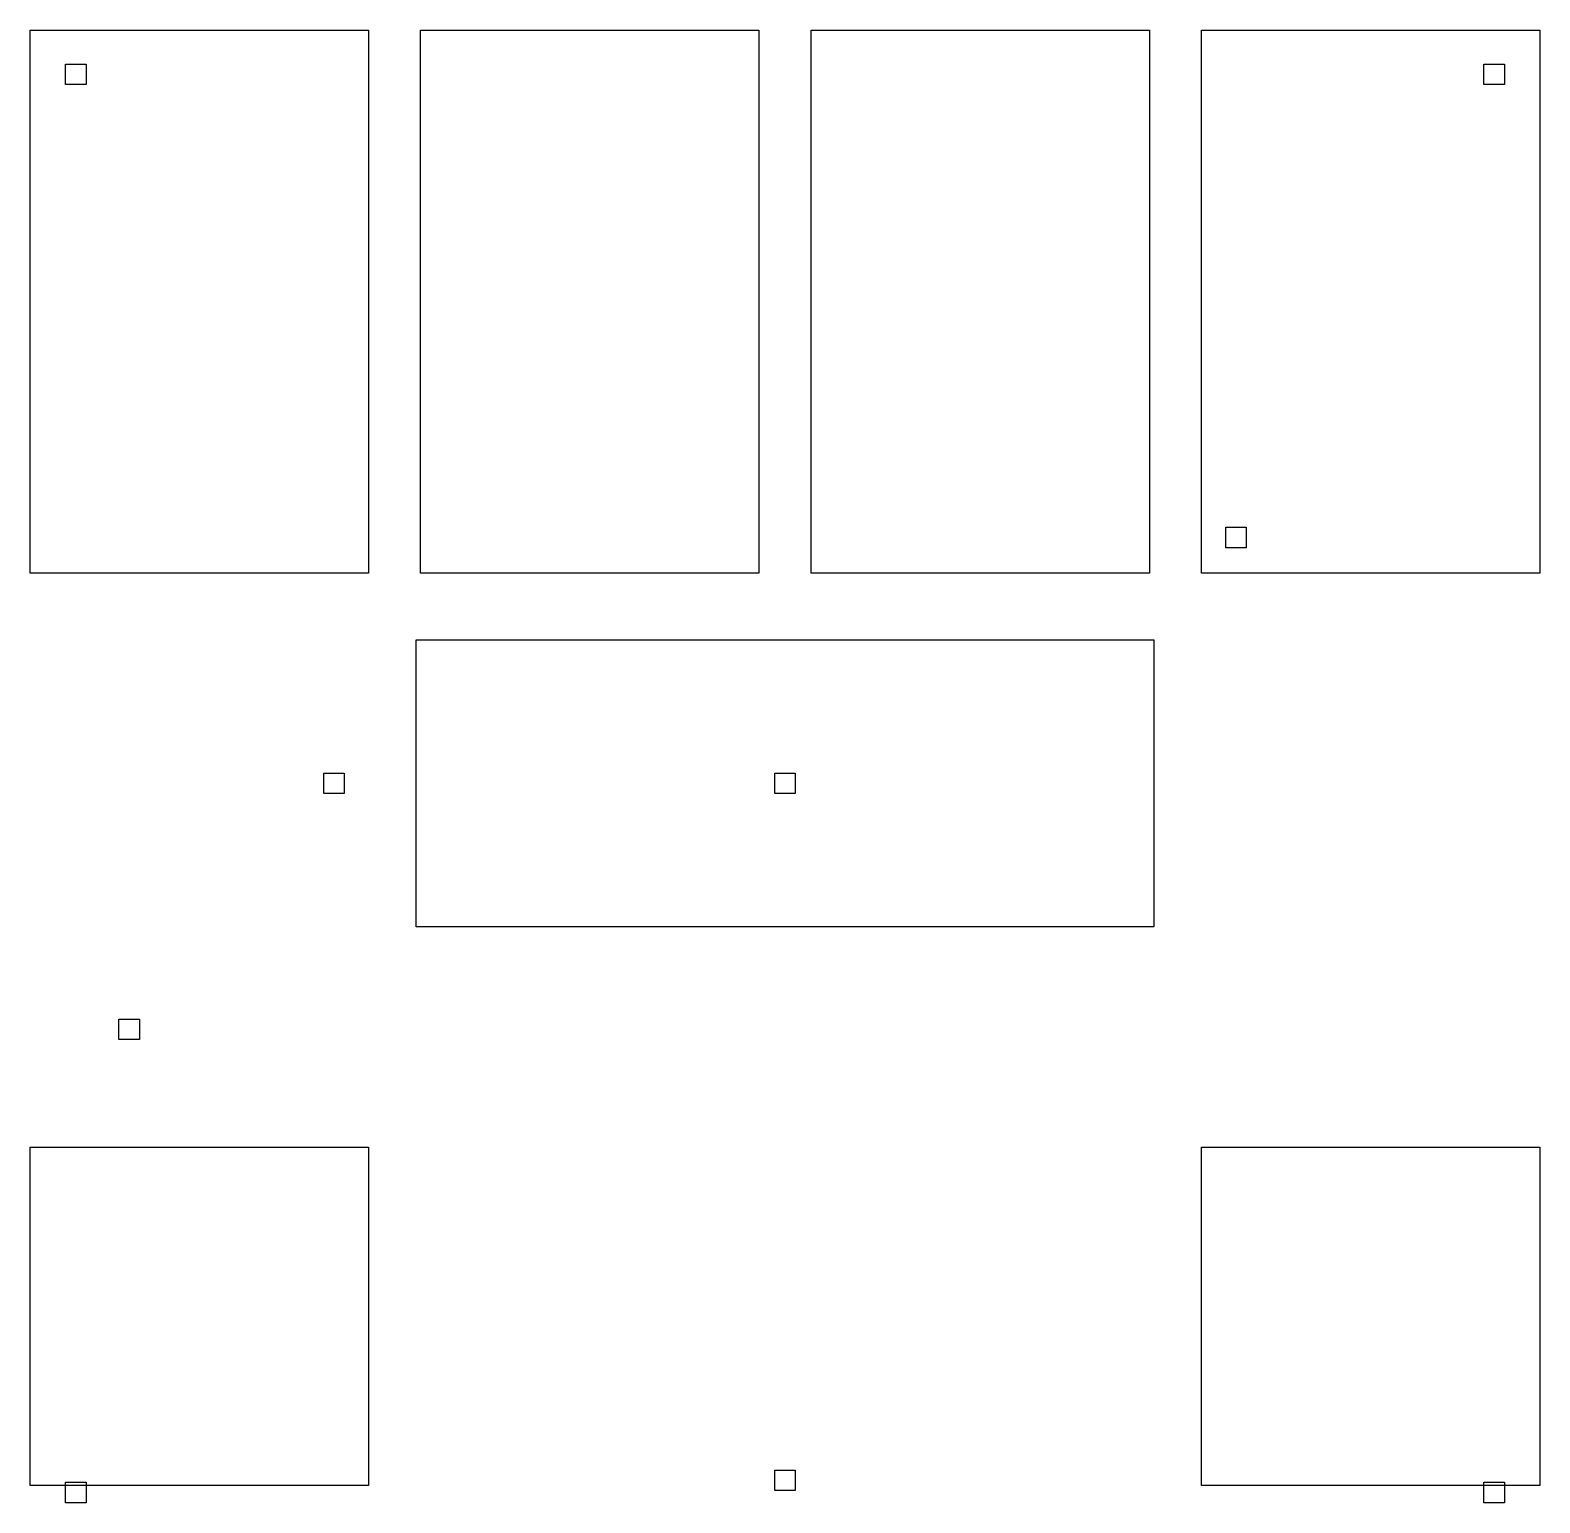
# Model space of a CAD drawing. Header units: millimetres. Extents: x 63.2 to 136.8, y -135.1 to -63.2.
import ezdxf

# ---------------------------------------------------------------- set-up
doc = ezdxf.new("R2010")
doc.units = ezdxf.units.MM

msp = doc.modelspace()

# ---------------------------------------------------------------- linework, layer by layer
at = {"linetype": 'CONTINUOUS'}
for p, q in [((63.175, -63.25), (79.675, -63.25)), ((63.175, -89.75), (63.175, -63.25)), ((79.675, -63.25), (79.675, -89.75)), ((82.225, -63.25), (98.725, -63.25)), ((82.225, -89.75), (82.225, -63.25)), ((98.725, -63.25), (98.725, -89.75)), ((101.275, -63.25), (117.775, -63.25)), ((101.275, -89.75), (101.275, -63.25)), ((117.775, -63.25), (117.775, -89.75)), ((120.325, -63.25), (136.825, -63.25)), ((120.325, -89.75), (120.325, -63.25)), ((136.825, -63.25), (136.825, -89.75)), ((64.9, -64.9), (65.9, -64.9)), ((64.9, -65.9), (64.9, -64.9)), ((65.9, -64.9), (65.9, -65.9)), ((134.1, -64.9), (135.1, -64.9)), ((134.1, -65.9), (134.1, -64.9)), ((135.1, -64.9), (135.1, -65.9)), ((65.9, -65.9), (64.9, -65.9)), ((135.1, -65.9), (134.1, -65.9)), ((121.5, -87.5), (122.5, -87.5)), ((121.5, -88.5), (121.5, -87.5)), ((122.5, -87.5), (122.5, -88.5)), ((122.5, -88.5), (121.5, -88.5)), ((79.675, -89.75), (63.175, -89.75)), ((98.725, -89.75), (82.225, -89.75)), ((117.775, -89.75), (101.275, -89.75)), ((136.825, -89.75), (120.325, -89.75)), ((82, -93), (118, -93)), ((82, -107), (82, -93)), ((118, -93), (118, -107)), ((77.5, -99.5), (78.5, -99.5)), ((77.5, -100.5), (77.5, -99.5)), ((78.5, -99.5), (78.5, -100.5)), ((99.5, -99.5), (100.5, -99.5)), ((99.5, -100.5), (99.5, -99.5)), ((100.5, -99.5), (100.5, -100.5)), ((78.5, -100.5), (77.5, -100.5)), ((100.5, -100.5), (99.5, -100.5)), ((118, -107), (82, -107)), ((67.5, -111.5), (68.5, -111.5)), ((67.5, -112.5), (67.5, -111.5)), ((68.5, -111.5), (68.5, -112.5)), ((68.5, -112.5), (67.5, -112.5)), ((63.175, -117.75), (79.675, -117.75)), ((63.175, -134.25), (63.175, -117.75)), ((79.675, -117.75), (79.675, -134.25)), ((120.325, -117.75), (136.825, -117.75)), ((120.325, -134.25), (120.325, -117.75)), ((136.825, -117.75), (136.825, -134.25)), ((99.5, -133.5), (100.5, -133.5)), ((99.5, -134.5), (99.5, -133.5)), ((100.5, -133.5), (100.5, -134.5)), ((79.675, -134.25), (63.175, -134.25)), ((64.9, -134.1), (65.9, -134.1)), ((64.9, -135.1), (64.9, -134.1)), ((65.9, -134.1), (65.9, -135.1)), ((100.5, -134.5), (99.5, -134.5)), ((136.825, -134.25), (120.325, -134.25)), ((134.1, -134.1), (135.1, -134.1)), ((134.1, -135.1), (134.1, -134.1)), ((135.1, -134.1), (135.1, -135.1)), ((65.9, -135.1), (64.9, -135.1)), ((135.1, -135.1), (134.1, -135.1))]:
    msp.add_line(p, q, dxfattribs=at)

doc.saveas('drawing.dxf')
